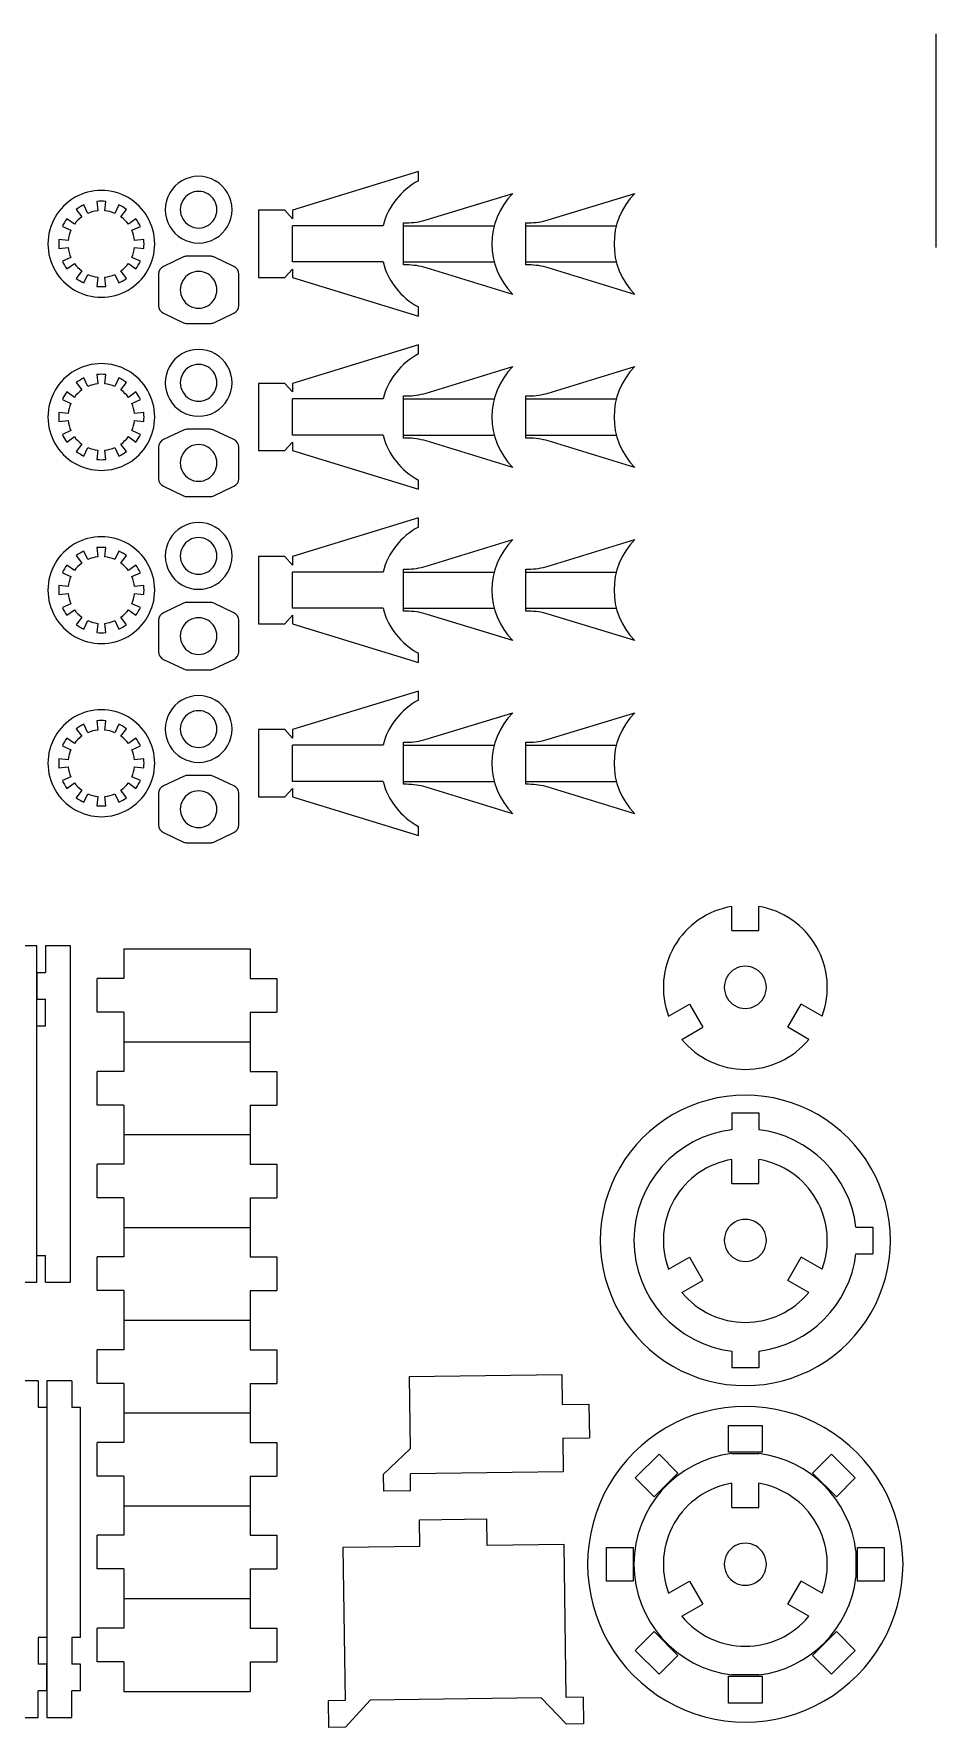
# Model space of a CAD drawing. Extents: x 1 to 217, y 1 to 331.
# Drawn here: x 109.2 to 216.5, y 129.4 to 330.8 of the extents above; entities that cross this region are included whole.
import ezdxf

# ---------------------------------------------------------------- set-up
doc = ezdxf.new("R2010")
doc.units = 0
doc.layers.get('0').update_dxf_attribs({"linetype": 'CONTINUOUS'})
doc.layers.add('02___PRT_ALL_AXES', color=7, linetype='CONTINUOUS')
doc.layers.add('3_ALL_SYMBOLS', color=7, linetype='CONTINUOUS')

msp = doc.modelspace()

# ---------------------------------------------------------------- linework, layer by layer
at = {"color": 7}
for p, q in [((154.985189, 314.461668), (139.985188, 309.875708)), ((154.985189, 313.375708), (154.985189, 314.461668)), ((115.657359, 309.501342), (115.207446, 310.511863)), ((116.741123, 310.92281), (116.856747, 309.822717)), ((117.686444, 309.822717), (117.802067, 310.92281)), ((119.335745, 310.511863), (118.885832, 309.501342)), ((155.889393, 308.72527), (166.194012, 311.875708)), ((170.406531, 308.72527), (180.71115, 311.875708)), ((114.060808, 308.208481), (113.165913, 308.858661)), ((114.288643, 309.981391), (114.938824, 309.086494)), ((119.604369, 309.086494), (120.254547, 309.981391)), ((121.377278, 308.858661), (120.482383, 308.208481)), ((135.97119, 309.875708), (135.97119, 301.875708)), ((139.095189, 309.875708), (135.97119, 309.875708)), ((139.985188, 308.861208), (139.095189, 309.875708)), ((139.985188, 309.875708), (139.985188, 308.861208)), ((153.214809, 308.375708), (153.55042, 308.375708)), ((153.214809, 303.375708), (153.214809, 308.375708)), ((167.731945, 308.375708), (168.067558, 308.375708)), ((167.731945, 303.375708), (167.731945, 308.375708)), ((113.324586, 306.290556), (112.224493, 306.40618)), ((112.635442, 307.939857), (113.645961, 307.489944)), ((120.897229, 307.489944), (121.907749, 307.939857)), ((122.318698, 306.40618), (121.218604, 306.290556)), ((139.985188, 303.725708), (139.985188, 308.025708)), ((150.761596, 308.025708), (139.985188, 308.025708)), ((153.214809, 308.025708), (163.991214, 308.025708)), ((167.731945, 308.025708), (178.508352, 308.025708)), ((112.224493, 305.345236), (113.324586, 305.460861)), ((113.645961, 304.261472), (112.635442, 303.811559)), ((121.907749, 303.811559), (120.897229, 304.261472)), ((121.218604, 305.460861), (122.318698, 305.345236)), ((127.048661, 304.318881), (124.649329, 303.185338)), ((130.202164, 304.414708), (127.475829, 304.414708)), ((133.028665, 303.185338), (130.62933, 304.318881)), ((113.165913, 302.892755), (114.060808, 303.542935)), ((114.938824, 302.664922), (114.288643, 301.770026)), ((115.207446, 301.239554), (115.657359, 302.250075)), ((118.885832, 302.250075), (119.335745, 301.239554)), ((120.254547, 301.770026), (119.604369, 302.664922)), ((120.482383, 303.542935), (121.377278, 302.892755)), ((124.076497, 302.281165), (124.076497, 298.548251)), ((133.601497, 298.548251), (133.601497, 302.281165)), ((139.095189, 301.875708), (139.985188, 302.890208)), ((150.761596, 303.725708), (139.985188, 303.725708)), ((139.985188, 302.890208), (139.985188, 301.875708)), ((153.214809, 303.725708), (163.991214, 303.725708)), ((153.55042, 303.375708), (153.214809, 303.375708)), ((166.194012, 299.875708), (155.889393, 303.026146)), ((167.731945, 303.725708), (178.508352, 303.725708)), ((168.067558, 303.375708), (167.731945, 303.375708)), ((180.71115, 299.875708), (170.406531, 303.026146)), ((116.856747, 301.928699), (116.741123, 300.828606)), ((117.802067, 300.828606), (117.686444, 301.928699)), ((135.97119, 301.875708), (139.095189, 301.875708)), ((139.985188, 301.875708), (154.985189, 297.289748)), ((154.985189, 297.289748), (154.985189, 298.375708)), ((124.649329, 297.644079), (127.048661, 296.510536)), ((127.475829, 296.414708), (130.202164, 296.414708)), ((130.62933, 296.510536), (133.028665, 297.644079)), ((154.985189, 293.887668), (139.985188, 289.301708)), ((154.985189, 292.801708), (154.985189, 293.887668)), ((116.741123, 290.34881), (116.856747, 289.248717)), ((117.686444, 289.248717), (117.802067, 290.34881)), ((155.889393, 288.15127), (166.194012, 291.301708)), ((170.406531, 288.15127), (180.71115, 291.301708)), ((114.060808, 287.634481), (113.165913, 288.284661)), ((114.288643, 289.407391), (114.938824, 288.512494)), ((115.657359, 288.927342), (115.207446, 289.937863)), ((119.335745, 289.937863), (118.885832, 288.927342)), ((119.604369, 288.512494), (120.254547, 289.407391)), ((121.377278, 288.284661), (120.482383, 287.634481)), ((139.095189, 289.301708), (135.97119, 289.301708)), ((135.97119, 289.301708), (135.97119, 281.301708)), ((139.985188, 288.287208), (139.095189, 289.301708)), ((139.985188, 289.301708), (139.985188, 288.287208)), ((112.635442, 287.365857), (113.645961, 286.915944)), ((120.897229, 286.915944), (121.907749, 287.365857)), ((150.761596, 287.451708), (139.985188, 287.451708)), ((139.985188, 283.151708), (139.985188, 287.451708)), ((153.214809, 287.801708), (153.55042, 287.801708)), ((153.214809, 282.801708), (153.214809, 287.801708)), ((153.214809, 287.451708), (163.991214, 287.451708)), ((167.731945, 287.801708), (168.067558, 287.801708)), ((167.731945, 282.801708), (167.731945, 287.801708)), ((167.731945, 287.451708), (178.508352, 287.451708)), ((113.324586, 285.716556), (112.224493, 285.83218)), ((112.224493, 284.771236), (113.324586, 284.886861)), ((122.318698, 285.83218), (121.218604, 285.716556)), ((121.218604, 284.886861), (122.318698, 284.771236)), ((113.645961, 283.687472), (112.635442, 283.237559)), ((113.165913, 282.318755), (114.060808, 282.968935)), ((114.938824, 282.090922), (114.288643, 281.196026)), ((120.254547, 281.196026), (119.604369, 282.090922)), ((120.482383, 282.968935), (121.377278, 282.318755)), ((121.907749, 283.237559), (120.897229, 283.687472)), ((127.048661, 283.744881), (124.649329, 282.611338)), ((130.202164, 283.840708), (127.475829, 283.840708)), ((133.028665, 282.611338), (130.62933, 283.744881)), ((139.095189, 281.301708), (139.985188, 282.316208)), ((150.761596, 283.151708), (139.985188, 283.151708)), ((139.985188, 282.316208), (139.985188, 281.301708)), ((153.214809, 283.151708), (163.991214, 283.151708)), ((153.55042, 282.801708), (153.214809, 282.801708)), ((166.194012, 279.301708), (155.889393, 282.452146)), ((167.731945, 283.151708), (178.508352, 283.151708)), ((168.067558, 282.801708), (167.731945, 282.801708)), ((180.71115, 279.301708), (170.406531, 282.452146)), ((115.207446, 280.665554), (115.657359, 281.676075)), ((116.856747, 281.354699), (116.741123, 280.254606)), ((117.802067, 280.254606), (117.686444, 281.354699)), ((118.885832, 281.676075), (119.335745, 280.665554)), ((124.076497, 281.707165), (124.076497, 277.974251)), ((133.601497, 277.974251), (133.601497, 281.707165)), ((135.97119, 281.301708), (139.095189, 281.301708)), ((139.985188, 281.301708), (154.985189, 276.715748)), ((124.649329, 277.070079), (127.048661, 275.936536)), ((130.62933, 275.936536), (133.028665, 277.070079)), ((154.985189, 276.715748), (154.985189, 277.801708)), ((127.475829, 275.840708), (130.202164, 275.840708)), ((154.985189, 273.313668), (139.985188, 268.727707)), ((154.985189, 272.227708), (154.985189, 273.313668)), ((155.889393, 267.577271), (166.194012, 270.727708)), ((170.406531, 267.577271), (180.71115, 270.727708)), ((114.288643, 268.833391), (114.938824, 267.938496)), ((115.657359, 268.353342), (115.207446, 269.363863)), ((116.741123, 269.77481), (116.856747, 268.674717)), ((117.686444, 268.674717), (117.802067, 269.77481)), ((119.335745, 269.363863), (118.885832, 268.353342)), ((119.604369, 267.938496), (120.254547, 268.833391)), ((139.095189, 268.727707), (135.97119, 268.727707)), ((135.97119, 268.727707), (135.97119, 260.727709)), ((139.985188, 267.713209), (139.095189, 268.727707)), ((139.985188, 268.727707), (139.985188, 267.713209)), ((112.635442, 266.791858), (113.645961, 266.341945)), ((114.060808, 267.06048), (113.165913, 267.71066)), ((121.377278, 267.71066), (120.482383, 267.06048)), ((120.897229, 266.341945), (121.907749, 266.791858)), ((150.761596, 266.877707), (139.985188, 266.877707)), ((139.985188, 262.577707), (139.985188, 266.877707)), ((153.214809, 267.227708), (153.55042, 267.227708)), ((153.214809, 262.227709), (153.214809, 267.227708)), ((153.214809, 266.877707), (163.991214, 266.877707)), ((167.731945, 267.227708), (168.067558, 267.227708)), ((167.731945, 262.227709), (167.731945, 267.227708)), ((167.731945, 266.877707), (178.508352, 266.877707)), ((113.324586, 265.142557), (112.224493, 265.25818)), ((112.224493, 264.197236), (113.324586, 264.31286)), ((122.318698, 265.25818), (121.218604, 265.142557)), ((121.218604, 264.31286), (122.318698, 264.197236)), ((113.645961, 263.113472), (112.635442, 262.663559)), ((113.165913, 261.744756), (114.060808, 262.394934)), ((120.482383, 262.394934), (121.377278, 261.744756)), ((121.907749, 262.663559), (120.897229, 263.113472)), ((127.048661, 263.170882), (124.649329, 262.037336)), ((130.202164, 263.266707), (127.475829, 263.266707)), ((133.028665, 262.037336), (130.62933, 263.170882)), ((150.761596, 262.577707), (139.985188, 262.577707)), ((153.214809, 262.577707), (163.991214, 262.577707)), ((153.55042, 262.227709), (153.214809, 262.227709)), ((167.731945, 262.577707), (178.508352, 262.577707)), ((168.067558, 262.227709), (167.731945, 262.227709)), ((114.938824, 261.516921), (114.288643, 260.622026)), ((115.207446, 260.091555), (115.657359, 261.102074)), ((116.856747, 260.780699), (116.741123, 259.680606)), ((117.802067, 259.680606), (117.686444, 260.780699)), ((118.885832, 261.102074), (119.335745, 260.091555)), ((120.254547, 260.622026), (119.604369, 261.516921)), ((124.076497, 261.133164), (124.076497, 257.40025)), ((133.601497, 257.40025), (133.601497, 261.133164)), ((135.97119, 260.727709), (139.095189, 260.727709)), ((139.095189, 260.727709), (139.985188, 261.742208)), ((139.985188, 261.742208), (139.985188, 260.727709)), ((139.985188, 260.727709), (154.985189, 256.141748)), ((166.194012, 258.727708), (155.889393, 261.878146)), ((180.71115, 258.727708), (170.406531, 261.878146)), ((124.649329, 256.496078), (127.048661, 255.362535)), ((130.62933, 255.362535), (133.028665, 256.496078)), ((154.985189, 256.141748), (154.985189, 257.227708)), ((127.475829, 255.266709), (130.202164, 255.266709)), ((154.985189, 252.739669), (139.985188, 248.153707)), ((154.985189, 251.653709), (154.985189, 252.739669)), ((155.889393, 247.003271), (166.194012, 250.153709)), ((170.406531, 247.003271), (180.71115, 250.153709)), ((114.288643, 248.259391), (114.938824, 247.364496)), ((115.657359, 247.779342), (115.207446, 248.789862)), ((116.741123, 249.200811), (116.856747, 248.100717)), ((117.686444, 248.100717), (117.802067, 249.200811)), ((119.335745, 248.789862), (118.885832, 247.779342)), ((119.604369, 247.364496), (120.254547, 248.259391)), ((139.095189, 248.153707), (135.97119, 248.153707)), ((135.97119, 248.153707), (135.97119, 240.153709)), ((139.985188, 247.139209), (139.095189, 248.153707)), ((139.985188, 248.153707), (139.985188, 247.139209)), ((112.635442, 246.217858), (113.645961, 245.767945)), ((114.060808, 246.486482), (113.165913, 247.13666)), ((121.377278, 247.13666), (120.482383, 246.486482)), ((120.897229, 245.767945), (121.907749, 246.217858)), ((150.761596, 246.30371), (139.985188, 246.30371)), ((139.985188, 242.003707), (139.985188, 246.30371)), ((153.214809, 246.653708), (153.55042, 246.653708)), ((153.214809, 241.653709), (153.214809, 246.653708)), ((153.214809, 246.30371), (163.991214, 246.30371)), ((167.731945, 246.653708), (168.067558, 246.653708)), ((167.731945, 241.653709), (167.731945, 246.653708)), ((167.731945, 246.30371), (178.508352, 246.30371)), ((113.324586, 244.568557), (112.224493, 244.68418)), ((122.318698, 244.68418), (121.218604, 244.568557)), ((112.224493, 243.623236), (113.324586, 243.73886)), ((113.645961, 242.539472), (112.635442, 242.089559)), ((113.165913, 241.170756), (114.060808, 241.820934)), ((120.482383, 241.820934), (121.377278, 241.170756)), ((121.907749, 242.089559), (120.897229, 242.539472)), ((121.218604, 243.73886), (122.318698, 243.623236)), ((127.048661, 242.596882), (124.649329, 241.463339)), ((130.202164, 242.692707), (127.475829, 242.692707)), ((133.028665, 241.463339), (130.62933, 242.596882)), ((150.761596, 242.003707), (139.985188, 242.003707)), ((153.214809, 242.003707), (163.991214, 242.003707)), ((167.731945, 242.003707), (178.508352, 242.003707)), ((114.938824, 240.942921), (114.288643, 240.048026)), ((115.207446, 239.517555), (115.657359, 240.528074)), ((116.856747, 240.206699), (116.741123, 239.106606)), ((117.802067, 239.106606), (117.686444, 240.206699)), ((118.885832, 240.528074), (119.335745, 239.517555)), ((120.254547, 240.048026), (119.604369, 240.942921)), ((124.076497, 240.559167), (124.076497, 236.82625)), ((133.601497, 236.82625), (133.601497, 240.559167)), ((135.97119, 240.153709), (139.095189, 240.153709)), ((139.095189, 240.153709), (139.985188, 241.168208)), ((139.985188, 241.168208), (139.985188, 240.153709)), ((139.985188, 240.153709), (154.985189, 235.567748)), ((153.55042, 241.653709), (153.214809, 241.653709)), ((166.194012, 238.153708), (155.889393, 241.304146)), ((168.067558, 241.653709), (167.731945, 241.653709)), ((180.71115, 238.153708), (170.406531, 241.304146)), ((124.649329, 235.922078), (127.048661, 234.788535)), ((130.62933, 234.788535), (133.028665, 235.922078)), ((154.985189, 235.567748), (154.985189, 236.653708)), ((127.475829, 234.692709), (130.202164, 234.692709)), ((192.255775, 224.273364), (192.255775, 227.143259)), ((195.430775, 224.273364), (195.430775, 227.143259)), ((192.255775, 224.273364), (195.430775, 224.273364)), ((109.619311, 182.466014), (109.619311, 222.466013)), ((113.619311, 182.466014), (113.619311, 222.466013)), ((119.956986, 222.079809), (119.956986, 218.565933)), ((119.956986, 222.079809), (134.956987, 222.079809)), ((134.956987, 222.079809), (134.956987, 218.565933)), ((116.781986, 214.565933), (116.781986, 218.565933)), ((119.956986, 218.565933), (116.781986, 218.565933)), ((134.956987, 218.565933), (138.131987, 218.565933)), ((138.131987, 218.565933), (138.131987, 214.565933)), ((109.619311, 216.116013), (110.619311, 216.116013)), ((110.619311, 212.941013), (110.619311, 216.116013)), ((119.956986, 214.565933), (116.781986, 214.565933)), ((119.956986, 214.565933), (119.956986, 207.538182)), ((134.956987, 214.565933), (134.956987, 207.538182)), ((134.956987, 214.565933), (138.131987, 214.565933)), ((184.718452, 214.088232), (187.203853, 215.52318)), ((187.203853, 215.52318), (188.791353, 212.773551)), ((198.895197, 212.773551), (200.482697, 215.52318)), ((202.968095, 214.088232), (200.482697, 215.52318)), ((109.619311, 212.941013), (110.619311, 212.941013)), ((186.305952, 211.338603), (188.791353, 212.773551)), ((201.380595, 211.338603), (198.895197, 212.773551)), ((119.956986, 211.052057), (134.956987, 211.052057)), ((116.781986, 203.538181), (116.781986, 207.538182)), ((119.956986, 207.538182), (116.781986, 207.538182)), ((134.956987, 207.538182), (138.131987, 207.538182)), ((138.131987, 207.538182), (138.131987, 203.538181)), ((119.956986, 203.538181), (116.781986, 203.538181)), ((119.956986, 203.538181), (119.956986, 196.510427)), ((134.956987, 203.538181), (134.956987, 196.510427)), ((134.956987, 203.538181), (138.131987, 203.538181)), ((192.255775, 202.60299), (195.430775, 202.60299)), ((192.255775, 202.60299), (192.255775, 200.602988)), ((195.430775, 202.60299), (195.430775, 200.602988)), ((119.956986, 200.024306), (134.956987, 200.024306)), ((116.781986, 192.510427), (116.781986, 196.510427)), ((119.956986, 196.510427), (116.781986, 196.510427)), ((134.956987, 196.510427), (138.131987, 196.510427)), ((138.131987, 196.510427), (138.131987, 192.510427)), ((192.255775, 194.198435), (192.255775, 197.068327)), ((195.430775, 194.198435), (195.430775, 197.068327)), ((192.255775, 194.198435), (195.430775, 194.198435)), ((119.956986, 192.510427), (116.781986, 192.510427)), ((119.956986, 192.510427), (119.956986, 185.482676)), ((134.956987, 192.510427), (134.956987, 185.482676)), ((134.956987, 192.510427), (138.131987, 192.510427)), ((119.956986, 188.996551), (134.956987, 188.996551)), ((206.997831, 189.035933), (209.00033, 189.035933)), ((209.00033, 189.035933), (209.00033, 185.860933)), ((109.619311, 185.641014), (110.619311, 185.641014)), ((110.619311, 182.466014), (110.619311, 185.641014)), ((116.781986, 181.482675), (116.781986, 185.482676)), ((119.956986, 185.482676), (116.781986, 185.482676)), ((134.956987, 185.482676), (138.131987, 185.482676)), ((138.131987, 185.482676), (138.131987, 181.482675)), ((184.718452, 184.013303), (187.203853, 185.448248)), ((187.203853, 185.448248), (188.791353, 182.698619)), ((198.895197, 182.698619), (200.482697, 185.448248)), ((202.968095, 184.013303), (200.482697, 185.448248)), ((206.997831, 185.860933), (209.00033, 185.860933)), ((106.619311, 182.466014), (109.619311, 182.466014)), ((110.619311, 182.466014), (113.619311, 182.466014)), ((119.956986, 181.482675), (116.781986, 181.482675)), ((119.956986, 181.482675), (119.956986, 174.454922)), ((134.956987, 181.482675), (134.956987, 174.454922)), ((134.956987, 181.482675), (138.131987, 181.482675)), ((186.305952, 181.263671), (188.791353, 182.698619)), ((201.380595, 181.263671), (198.895197, 182.698619)), ((119.956986, 177.9688), (134.956987, 177.9688)), ((116.781986, 170.454921), (116.781986, 174.454922)), ((119.956986, 174.454922), (116.781986, 174.454922)), ((134.956987, 174.454922), (138.131987, 174.454922)), ((138.131987, 174.454922), (138.131987, 170.454921)), ((192.255775, 174.293877), (192.255775, 172.293878)), ((195.430775, 174.293877), (195.430775, 172.293878)), ((153.85527, 171.261555), (172.02855, 171.511663)), ((153.85527, 171.261555), (153.973163, 162.695309)), ((172.02855, 171.511663), (172.077637, 167.944944)), ((195.430775, 172.293878), (192.255775, 172.293878)), ((109.772492, 170.750428), (106.772493, 170.750428)), ((109.772492, 170.750428), (109.772492, 167.575428)), ((110.772493, 170.750428), (110.772493, 130.750426)), ((113.772493, 170.750428), (110.772493, 170.750428)), ((113.772493, 170.750428), (113.772493, 167.575428)), ((119.956986, 170.454921), (116.781986, 170.454921)), ((119.956986, 170.454921), (119.956986, 163.42717)), ((134.956987, 170.454921), (134.956987, 163.42717)), ((134.956987, 170.454921), (138.131987, 170.454921)), ((110.772493, 167.575428), (109.772492, 167.575428)), ((114.772494, 167.575428), (113.772493, 167.575428)), ((114.772494, 140.275426), (114.772494, 167.575428)), ((172.077637, 167.944944), (175.252335, 167.988638)), ((175.252335, 167.988638), (175.307379, 163.989015)), ((119.956986, 166.941046), (134.956987, 166.941046)), ((191.843273, 165.462946), (195.843274, 165.462946)), ((191.843273, 162.287946), (191.843273, 165.462946)), ((195.843274, 165.462946), (195.843274, 162.287946)), ((116.781986, 159.42717), (116.781986, 163.42717)), ((119.956986, 163.42717), (116.781986, 163.42717)), ((134.956987, 163.42717), (138.131987, 163.42717)), ((138.131987, 163.42717), (138.131987, 159.42717)), ((172.132681, 163.945324), (175.307379, 163.989015)), ((172.132681, 163.945324), (172.187726, 159.945702)), ((153.973163, 162.695309), (150.839746, 159.6519)), ((180.763568, 159.216728), (183.591993, 162.045156)), ((183.591993, 162.045156), (185.837057, 159.80009)), ((195.843274, 162.287946), (191.843273, 162.287946)), ((201.84949, 159.80009), (204.094554, 162.045156)), ((204.094554, 162.045156), (206.922982, 159.216728)), ((119.956986, 159.42717), (116.781986, 159.42717)), ((119.956986, 159.42717), (119.956986, 152.399419)), ((134.956987, 159.42717), (134.956987, 152.399419)), ((134.956987, 159.42717), (138.131987, 159.42717)), ((150.867271, 157.652091), (150.839754, 159.6519)), ((172.187726, 159.945702), (154.014447, 159.695594)), ((154.041969, 157.695781), (154.014452, 159.695594)), ((183.008631, 156.971664), (180.763568, 159.216728)), ((185.837057, 159.80009), (183.008631, 156.971664)), ((204.677919, 156.971664), (201.84949, 159.80009)), ((206.922982, 159.216728), (204.677919, 156.971664)), ((154.041969, 157.695781), (150.867271, 157.652091)), ((192.255775, 155.715448), (192.255775, 158.58534)), ((195.430775, 155.715448), (195.430775, 158.58534)), ((119.956986, 155.913294), (134.956987, 155.913294)), ((192.255775, 155.715448), (195.430775, 155.715448)), ((155.109943, 154.249154), (163.109188, 154.359243)), ((155.153637, 151.074453), (155.109943, 154.249154)), ((163.152878, 151.184542), (163.109188, 154.359243)), ((116.781986, 148.399418), (116.781986, 152.399419)), ((119.956986, 152.399419), (116.781986, 152.399419)), ((134.956987, 152.399419), (138.131987, 152.399419)), ((138.131987, 152.399419), (138.131987, 148.399418)), ((172.306567, 151.310521), (163.152878, 151.184542)), ((172.556678, 133.137241), (172.306567, 151.310521)), ((155.153637, 151.074453), (145.999948, 150.948475)), ((145.999948, 150.948475), (146.250056, 132.775195)), ((177.345775, 150.965448), (180.520775, 150.965448)), ((177.345775, 146.965447), (177.345775, 150.965448)), ((180.520775, 150.965448), (180.520775, 146.965447)), ((207.165775, 150.965448), (210.340775, 150.965448)), ((207.165775, 146.965447), (207.165775, 150.965448)), ((210.340775, 150.965448), (210.340775, 146.965447)), ((119.956986, 148.399418), (116.781986, 148.399418)), ((119.956986, 148.399418), (119.956986, 141.371664)), ((134.956987, 148.399418), (138.131987, 148.399418)), ((134.956987, 148.399418), (134.956987, 141.371664)), ((180.520775, 146.965447), (177.345775, 146.965447)), ((184.718452, 145.530316), (187.203853, 146.965261)), ((187.203853, 146.965261), (188.791353, 144.215632)), ((198.895197, 144.215632), (200.482697, 146.965261)), ((202.968095, 145.530316), (200.482697, 146.965261)), ((210.340775, 146.965447), (207.165775, 146.965447)), ((119.956986, 144.88554), (134.956987, 144.88554)), ((186.305952, 142.780684), (188.791353, 144.215632)), ((201.380595, 142.780684), (198.895197, 144.215632)), ((116.781986, 137.371664), (116.781986, 141.371664)), ((119.956986, 141.371664), (116.781986, 141.371664)), ((134.956987, 141.371664), (138.131987, 141.371664)), ((138.131987, 141.371664), (138.131987, 137.371664)), ((109.772492, 140.275426), (109.772492, 137.100426)), ((110.772493, 140.275426), (109.772492, 140.275426)), ((113.772493, 140.275426), (113.772493, 137.100426)), ((114.772494, 140.275426), (113.772493, 140.275426)), ((180.763568, 138.714167), (183.008631, 140.95923)), ((183.008631, 140.95923), (185.837057, 138.130802)), ((201.84949, 138.130802), (204.677919, 140.95923)), ((204.677919, 140.95923), (206.922982, 138.714167)), ((110.772493, 137.100426), (109.772492, 137.100426)), ((114.772494, 137.100426), (113.772493, 137.100426)), ((119.956986, 137.371664), (116.781986, 137.371664)), ((119.956986, 137.371664), (119.956986, 133.857788)), ((134.956987, 137.371664), (138.131987, 137.371664)), ((134.956987, 137.371664), (134.956987, 133.857788)), ((183.591993, 135.885738), (180.763568, 138.714167)), ((185.837057, 138.130802), (183.591993, 135.885738)), ((204.094554, 135.885738), (201.84949, 138.130802)), ((206.922982, 138.714167), (204.094554, 135.885738)), ((191.843273, 135.642948), (195.843274, 135.642948)), ((191.843273, 132.467948), (191.843273, 135.642948)), ((195.843274, 135.642948), (195.843274, 132.467948)), ((119.956986, 133.857788), (134.956987, 133.857788)), ((169.556961, 133.095958), (149.249773, 132.816479)), ((172.600369, 129.962543), (169.556961, 133.095958)), ((174.556488, 133.164763), (172.556678, 133.137247)), ((174.556488, 133.164763), (174.600181, 129.990065)), ((146.250056, 132.775195), (144.250246, 132.747679)), ((144.250246, 132.747673), (144.293937, 129.572975)), ((149.249773, 132.816479), (146.29375, 129.600497)), ((195.843274, 132.467948), (191.843273, 132.467948)), ((146.29375, 129.600497), (144.293937, 129.57298)), ((174.600181, 129.990065), (172.600369, 129.962549))]:
    msp.add_line(p, q, dxfattribs=at)
for points in [[(154.985189, 313.375708), (152.892625, 312.259674), (151.361464, 310.320162), (150.761596, 308.025708)], [(115.207446, 310.511863), (114.883486, 310.367626), (114.575536, 310.18983), (114.288643, 309.981391)], [(117.802067, 310.92281), (117.449391, 310.959878), (117.0938, 310.959878), (116.741123, 310.92281)], [(120.254547, 309.981391), (119.967655, 310.18983), (119.659705, 310.367626), (119.335745, 310.511863)], [(166.194012, 311.875708), (162.888408, 308.558647), (162.888408, 303.19277), (166.194012, 299.875708)], [(180.71115, 311.875708), (177.405547, 308.558647), (177.405547, 303.19277), (180.71115, 299.875708)], [(113.165913, 308.858661), (112.957473, 308.571768), (112.779678, 308.263818), (112.635442, 307.939857)], [(114.938824, 309.086494), (114.601897, 308.841704), (114.3056, 308.545407), (114.060808, 308.208481)], [(116.856747, 309.822717), (116.442566, 309.779185), (116.037817, 309.670733), (115.657359, 309.501342)], [(118.885832, 309.501342), (118.505374, 309.670733), (118.100625, 309.779185), (117.686444, 309.822717)], [(120.482383, 308.208481), (120.237592, 308.545407), (119.941295, 308.841703), (119.604369, 309.086494)], [(121.907749, 307.939857), (121.763513, 308.263818), (121.585718, 308.571768), (121.377278, 308.858661)], [(153.55042, 308.375708), (154.34309, 308.375708), (155.131359, 308.493516), (155.889393, 308.72527)], [(168.067558, 308.375708), (168.860228, 308.375708), (169.648497, 308.493516), (170.406531, 308.72527)], [(112.224493, 306.40618), (112.187425, 306.053503), (112.187425, 305.697913), (112.224493, 305.345236)], [(113.645961, 307.489944), (113.476571, 307.109486), (113.368119, 306.704737), (113.324586, 306.290556)], [(121.218604, 306.290556), (121.175072, 306.704737), (121.06662, 307.109486), (120.897229, 307.489944)], [(122.318698, 305.345236), (122.355766, 305.697913), (122.355766, 306.053503), (122.318698, 306.40618)], [(113.324586, 305.460861), (113.368119, 305.046679), (113.476571, 304.64193), (113.645961, 304.261472)], [(120.897229, 304.261472), (121.06662, 304.64193), (121.175072, 305.046679), (121.218604, 305.460861)], [(127.475829, 304.414708), (127.32811, 304.414708), (127.182225, 304.381982), (127.048661, 304.318881)], [(130.62933, 304.318881), (130.495767, 304.381981), (130.349883, 304.414708), (130.202164, 304.414708)], [(112.635442, 303.811559), (112.779678, 303.487599), (112.957473, 303.179648), (113.165913, 302.892755)], [(114.060808, 303.542935), (114.3056, 303.206009), (114.601897, 302.909713), (114.938824, 302.664922)], [(115.657359, 302.250075), (116.037817, 302.080684), (116.442566, 301.972232), (116.856747, 301.928699)], [(117.686444, 301.928699), (118.100625, 301.972232), (118.505374, 302.080684), (118.885832, 302.250075)], [(119.604369, 302.664922), (119.941295, 302.909713), (120.237592, 303.20601), (120.482383, 303.542935)], [(121.377278, 302.892755), (121.585718, 303.179648), (121.763513, 303.487599), (121.907749, 303.811559)], [(124.649329, 303.185338), (124.299582, 303.020103), (124.076497, 302.66798), (124.076497, 302.281165)], [(133.601497, 302.281165), (133.601497, 302.66798), (133.378411, 303.020103), (133.028665, 303.185338)], [(150.761596, 303.725708), (151.361464, 301.431254), (152.892625, 299.491743), (154.985189, 298.375708)], [(155.889393, 303.026146), (155.131359, 303.2579), (154.34309, 303.375708), (153.55042, 303.375708)], [(170.406531, 303.026146), (169.648497, 303.2579), (168.860228, 303.375708), (168.067558, 303.375708)], [(114.288643, 301.770026), (114.575536, 301.561586), (114.883486, 301.383791), (115.207446, 301.239554)], [(116.741123, 300.828606), (117.0938, 300.791539), (117.449391, 300.791539), (117.802067, 300.828606)], [(119.335745, 301.239554), (119.659705, 301.383791), (119.967655, 301.561586), (120.254547, 301.770026)], [(124.076497, 298.548251), (124.076497, 298.161437), (124.299582, 297.809314), (124.649329, 297.644079)], [(133.028665, 297.644079), (133.378411, 297.809314), (133.601497, 298.161437), (133.601497, 298.548251)], [(127.048661, 296.510536), (127.182225, 296.447435), (127.32811, 296.414708), (127.475829, 296.414708)], [(130.202164, 296.414708), (130.349883, 296.414708), (130.495767, 296.447435), (130.62933, 296.510536)], [(154.985189, 292.801708), (152.892625, 291.685674), (151.361464, 289.746162), (150.761596, 287.451708)], [(117.802067, 290.34881), (117.449391, 290.385878), (117.0938, 290.385878), (116.741123, 290.34881)], [(166.194012, 291.301708), (162.888408, 287.984647), (162.888408, 282.61877), (166.194012, 279.301708)], [(180.71115, 291.301708), (177.405547, 287.984647), (177.405547, 282.61877), (180.71115, 279.301708)], [(113.165913, 288.284661), (112.957473, 287.997768), (112.779678, 287.689818), (112.635442, 287.365857)], [(114.938824, 288.512494), (114.601897, 288.267704), (114.3056, 287.971407), (114.060808, 287.634481)], [(115.207446, 289.937863), (114.883486, 289.793626), (114.575536, 289.61583), (114.288643, 289.407391)], [(116.856747, 289.248717), (116.442566, 289.205185), (116.037817, 289.096733), (115.657359, 288.927342)], [(118.885832, 288.927342), (118.505374, 289.096733), (118.100625, 289.205185), (117.686444, 289.248717)], [(120.254547, 289.407391), (119.967655, 289.61583), (119.659705, 289.793626), (119.335745, 289.937863)], [(120.482383, 287.634481), (120.237592, 287.971407), (119.941295, 288.267703), (119.604369, 288.512494)], [(121.907749, 287.365857), (121.763513, 287.689818), (121.585718, 287.997768), (121.377278, 288.284661)], [(153.55042, 287.801708), (154.34309, 287.801708), (155.131359, 287.919516), (155.889393, 288.15127)], [(168.067558, 287.801708), (168.860228, 287.801708), (169.648497, 287.919516), (170.406531, 288.15127)], [(113.645961, 286.915944), (113.476571, 286.535486), (113.368119, 286.130737), (113.324586, 285.716556)], [(121.218604, 285.716556), (121.175072, 286.130737), (121.06662, 286.535486), (120.897229, 286.915944)], [(112.224493, 285.83218), (112.187425, 285.479503), (112.187425, 285.123913), (112.224493, 284.771236)], [(113.324586, 284.886861), (113.368119, 284.472679), (113.476571, 284.06793), (113.645961, 283.687472)], [(120.897229, 283.687472), (121.06662, 284.06793), (121.175072, 284.472679), (121.218604, 284.886861)], [(122.318698, 284.771236), (122.355766, 285.123913), (122.355766, 285.479503), (122.318698, 285.83218)], [(112.635442, 283.237559), (112.779678, 282.913599), (112.957473, 282.605648), (113.165913, 282.318755)], [(114.060808, 282.968935), (114.3056, 282.632009), (114.601897, 282.335713), (114.938824, 282.090922)], [(119.604369, 282.090922), (119.941295, 282.335713), (120.237592, 282.63201), (120.482383, 282.968935)], [(121.377278, 282.318755), (121.585718, 282.605648), (121.763513, 282.913599), (121.907749, 283.237559)], [(124.649329, 282.611338), (124.299582, 282.446103), (124.076497, 282.09398), (124.076497, 281.707165)], [(127.475829, 283.840708), (127.32811, 283.840708), (127.182225, 283.807982), (127.048661, 283.744881)], [(130.62933, 283.744881), (130.495767, 283.807981), (130.349883, 283.840708), (130.202164, 283.840708)], [(133.601497, 281.707165), (133.601497, 282.09398), (133.378411, 282.446103), (133.028665, 282.611338)], [(150.761596, 283.151708), (151.361464, 280.857254), (152.892625, 278.917743), (154.985189, 277.801708)], [(155.889393, 282.452146), (155.131359, 282.6839), (154.34309, 282.801708), (153.55042, 282.801708)], [(170.406531, 282.452146), (169.648497, 282.6839), (168.860228, 282.801708), (168.067558, 282.801708)], [(114.288643, 281.196026), (114.575536, 280.987586), (114.883486, 280.809791), (115.207446, 280.665554)], [(115.657359, 281.676075), (116.037817, 281.506684), (116.442566, 281.398232), (116.856747, 281.354699)], [(116.741123, 280.254606), (117.0938, 280.217539), (117.449391, 280.217539), (117.802067, 280.254606)], [(117.686444, 281.354699), (118.100625, 281.398232), (118.505374, 281.506684), (118.885832, 281.676075)], [(119.335745, 280.665554), (119.659705, 280.809791), (119.967655, 280.987586), (120.254547, 281.196026)], [(124.076497, 277.974251), (124.076497, 277.587437), (124.299582, 277.235314), (124.649329, 277.070079)], [(133.028665, 277.070079), (133.378411, 277.235314), (133.601497, 277.587437), (133.601497, 277.974251)], [(127.048661, 275.936536), (127.182225, 275.873435), (127.32811, 275.840708), (127.475829, 275.840708)], [(130.202164, 275.840708), (130.349883, 275.840708), (130.495767, 275.873435), (130.62933, 275.936536)], [(154.985189, 272.227708), (152.892624, 271.111673), (151.361464, 269.172161), (150.761596, 266.877707)], [(166.194012, 270.727708), (162.888408, 267.410647), (162.888408, 262.044769), (166.194012, 258.727708)], [(180.71115, 270.727708), (177.405546, 267.410647), (177.405546, 262.044769), (180.71115, 258.727708)], [(115.207446, 269.363863), (114.883486, 269.219626), (114.575536, 269.04183), (114.288643, 268.833391)], [(116.856747, 268.674717), (116.442566, 268.631185), (116.037817, 268.522733), (115.657359, 268.353342)], [(117.802067, 269.77481), (117.449391, 269.811878), (117.0938, 269.811878), (116.741123, 269.77481)], [(118.885832, 268.353342), (118.505374, 268.522733), (118.100625, 268.631185), (117.686444, 268.674717)], [(120.254547, 268.833391), (119.967655, 269.04183), (119.659705, 269.219626), (119.335745, 269.363863)], [(113.165913, 267.71066), (112.957473, 267.423768), (112.779678, 267.115818), (112.635442, 266.791858)], [(113.645961, 266.341945), (113.476571, 265.961487), (113.368119, 265.556738), (113.324586, 265.142557)], [(114.938824, 267.938496), (114.601897, 267.693704), (114.3056, 267.397406), (114.060808, 267.06048)], [(120.482383, 267.06048), (120.237592, 267.397406), (119.941295, 267.693704), (119.604369, 267.938496)], [(121.218604, 265.142557), (121.175072, 265.556738), (121.06662, 265.961487), (120.897229, 266.341945)], [(121.907749, 266.791858), (121.763512, 267.115818), (121.585718, 267.423768), (121.377278, 267.71066)], [(153.55042, 267.227708), (154.34309, 267.227708), (155.131359, 267.345516), (155.889393, 267.577271)], [(168.067558, 267.227708), (168.860228, 267.227708), (169.648497, 267.345516), (170.406531, 267.577271)], [(112.224493, 265.25818), (112.187425, 264.905504), (112.187425, 264.549913), (112.224493, 264.197236)], [(113.324586, 264.31286), (113.368119, 263.898679), (113.476571, 263.49393), (113.645961, 263.113472)], [(120.897229, 263.113472), (121.06662, 263.49393), (121.175072, 263.898679), (121.218604, 264.31286)], [(122.318698, 264.197236), (122.355766, 264.549913), (122.355766, 264.905504), (122.318698, 265.25818)], [(112.635442, 262.663559), (112.779678, 262.339599), (112.957473, 262.031649), (113.165913, 261.744756)], [(114.060808, 262.394934), (114.3056, 262.058008), (114.601897, 261.761712), (114.938824, 261.516921)], [(119.604369, 261.516921), (119.941295, 261.761712), (120.237592, 262.058009), (120.482383, 262.394934)], [(121.377278, 261.744756), (121.585718, 262.031649), (121.763512, 262.339599), (121.907749, 262.663559)], [(124.649329, 262.037336), (124.299582, 261.872101), (124.076497, 261.519978), (124.076497, 261.133164)], [(127.475829, 263.266707), (127.32811, 263.266708), (127.182225, 263.233982), (127.048661, 263.170882)], [(130.62933, 263.170882), (130.495766, 263.233982), (130.349882, 263.266708), (130.202164, 263.266707)], [(133.601497, 261.133164), (133.601497, 261.519978), (133.378411, 261.872101), (133.028665, 262.037336)], [(150.761596, 262.577707), (151.361464, 260.283253), (152.892625, 258.343742), (154.985189, 257.227708)], [(155.889393, 261.878146), (155.131359, 262.109901), (154.34309, 262.227709), (153.55042, 262.227709)], [(170.406531, 261.878146), (169.648497, 262.109901), (168.860228, 262.227709), (168.067558, 262.227709)], [(114.288643, 260.622026), (114.575536, 260.413586), (114.883486, 260.235791), (115.207446, 260.091555)], [(115.657359, 261.102074), (116.037817, 260.932684), (116.442566, 260.824232), (116.856747, 260.780699)], [(117.686444, 260.780699), (118.100625, 260.824232), (118.505374, 260.932684), (118.885832, 261.102074)], [(119.335745, 260.091555), (119.659705, 260.235791), (119.967655, 260.413586), (120.254547, 260.622026)], [(116.741123, 259.680606), (117.0938, 259.643538), (117.449391, 259.643538), (117.802067, 259.680606)], [(124.076497, 257.40025), (124.076497, 257.013436), (124.299582, 256.661312), (124.649329, 256.496078)], [(133.028665, 256.496078), (133.378411, 256.661312), (133.601497, 257.013436), (133.601497, 257.40025)], [(127.048661, 255.362535), (127.182225, 255.299435), (127.32811, 255.266709), (127.475829, 255.266709)], [(130.202164, 255.266709), (130.349882, 255.266709), (130.495766, 255.299435), (130.62933, 255.362535)], [(154.985189, 251.653709), (152.892625, 250.537674), (151.361464, 248.598163), (150.761596, 246.30371)], [(166.194012, 250.153709), (162.888407, 246.836647), (162.888407, 241.470769), (166.194012, 238.153708)], [(180.71115, 250.153709), (177.405546, 246.836647), (177.405546, 241.470769), (180.71115, 238.153708)], [(115.207446, 248.789862), (114.883486, 248.645625), (114.575536, 248.467831), (114.288643, 248.259391)], [(116.856747, 248.100717), (116.442566, 248.057185), (116.037817, 247.948733), (115.657359, 247.779342)], [(117.802067, 249.200811), (117.449391, 249.237879), (117.0938, 249.237879), (116.741123, 249.200811)], [(118.885832, 247.779342), (118.505374, 247.948733), (118.100625, 248.057185), (117.686444, 248.100717)], [(120.254547, 248.259391), (119.967655, 248.467831), (119.659705, 248.645625), (119.335745, 248.789862)], [(113.165913, 247.13666), (112.957473, 246.849768), (112.779678, 246.541818), (112.635442, 246.217858)], [(114.938824, 247.364496), (114.601897, 247.119705), (114.3056, 246.823408), (114.060808, 246.486482)], [(120.482383, 246.486482), (120.237592, 246.823408), (119.941295, 247.119705), (119.604369, 247.364496)], [(121.907749, 246.217858), (121.763512, 246.541818), (121.585718, 246.849768), (121.377278, 247.13666)], [(153.55042, 246.653708), (154.34309, 246.653708), (155.131359, 246.771516), (155.889393, 247.003271)], [(168.067558, 246.653708), (168.860228, 246.653708), (169.648497, 246.771516), (170.406531, 247.003271)], [(112.224493, 244.68418), (112.187425, 244.331504), (112.187425, 243.975913), (112.224493, 243.623236)], [(113.645961, 245.767945), (113.476571, 245.387487), (113.368119, 244.982738), (113.324586, 244.568557)], [(121.218604, 244.568557), (121.175072, 244.982738), (121.06662, 245.387487), (120.897229, 245.767945)], [(122.318698, 243.623236), (122.355766, 243.975913), (122.355766, 244.331504), (122.318698, 244.68418)], [(112.635442, 242.089559), (112.779678, 241.765599), (112.957473, 241.457649), (113.165913, 241.170756)], [(113.324586, 243.73886), (113.368119, 243.324679), (113.476571, 242.91993), (113.645961, 242.539472)], [(114.060808, 241.820934), (114.3056, 241.484008), (114.601897, 241.187712), (114.938824, 240.942921)], [(119.604369, 240.942921), (119.941295, 241.187712), (120.237592, 241.484009), (120.482383, 241.820934)], [(120.897229, 242.539472), (121.06662, 242.91993), (121.175072, 243.324679), (121.218604, 243.73886)], [(121.377278, 241.170756), (121.585718, 241.457649), (121.763512, 241.765599), (121.907749, 242.089559)], [(127.475829, 242.692707), (127.32811, 242.692708), (127.182225, 242.659982), (127.048661, 242.596882)], [(130.62933, 242.596882), (130.495766, 242.659982), (130.349882, 242.692708), (130.202164, 242.692707)], [(150.761596, 242.003707), (151.361464, 239.709253), (152.892625, 237.769742), (154.985189, 236.653708)], [(114.288643, 240.048026), (114.575536, 239.839586), (114.883486, 239.661791), (115.207446, 239.517555)], [(115.657359, 240.528074), (116.037817, 240.358684), (116.442566, 240.250232), (116.856747, 240.206699)], [(117.686444, 240.206699), (118.100625, 240.250232), (118.505374, 240.358684), (118.885832, 240.528074)], [(119.335745, 239.517555), (119.659705, 239.661791), (119.967655, 239.839586), (120.254547, 240.048026)], [(124.649329, 241.463339), (124.299582, 241.298104), (124.076497, 240.945981), (124.076497, 240.559167)], [(133.601497, 240.559167), (133.601497, 240.945981), (133.378411, 241.298104), (133.028665, 241.463339)], [(155.889393, 241.304146), (155.131359, 241.535901), (154.34309, 241.653709), (153.55042, 241.653709)], [(170.406531, 241.304146), (169.648497, 241.535901), (168.860228, 241.653709), (168.067558, 241.653709)], [(116.741123, 239.106606), (117.0938, 239.069538), (117.449391, 239.069538), (117.802067, 239.106606)], [(124.076497, 236.82625), (124.076497, 236.439436), (124.299582, 236.087312), (124.649329, 235.922078)], [(133.028665, 235.922078), (133.378411, 236.087312), (133.601497, 236.439436), (133.601497, 236.82625)], [(127.048661, 234.788535), (127.182225, 234.725435), (127.32811, 234.692709), (127.475829, 234.692709)], [(130.202164, 234.692709), (130.349882, 234.692709), (130.495766, 234.725435), (130.62933, 234.788535)], [(192.255775, 227.143259), (189.375226, 226.667904), (186.859279, 224.926734), (185.399525, 222.398366)], [(202.287023, 222.398365), (200.82727, 224.926732), (198.311324, 226.667903), (195.430775, 227.143259)], [(185.399525, 222.398366), (183.939771, 219.869998), (183.689847, 216.820538), (184.718452, 214.088232)], [(202.968095, 214.088232), (203.9967, 216.820538), (203.746776, 219.869997), (202.287023, 222.398365)], [(186.305952, 211.338603), (188.157896, 209.081653), (190.923767, 207.773365), (193.843274, 207.773365)], [(193.843274, 207.773365), (196.76278, 207.773365), (199.528651, 209.081653), (201.380595, 211.338603)], [(192.255775, 200.602988), (185.600292, 199.799798), (180.593279, 194.152206), (180.593279, 187.448433)], [(206.997831, 189.035933), (206.266548, 195.095579), (201.490422, 199.871706), (195.430775, 200.602988)], [(192.255775, 197.068327), (189.375227, 196.592972), (186.85928, 194.851802), (185.399527, 192.323434)], [(202.287022, 192.323433), (200.827268, 194.851801), (198.311323, 196.592971), (195.430775, 197.068327)], [(185.399527, 192.323434), (183.939773, 189.795067), (183.689848, 186.745609), (184.718452, 184.013303)], [(202.968095, 184.013303), (203.996699, 186.745608), (203.746775, 189.795066), (202.287022, 192.323433)], [(180.593279, 187.448433), (180.593279, 180.74466), (185.600292, 175.097067), (192.255775, 174.293877)], [(195.430775, 174.293877), (201.490422, 175.025159), (206.266548, 179.801286), (206.997831, 185.860933)], [(186.305952, 181.263671), (188.157896, 179.006721), (190.923767, 177.698433), (193.843274, 177.698433)], [(193.843274, 177.698433), (196.76278, 177.698433), (199.528651, 179.006721), (201.380595, 181.263671)], [(192.255775, 158.58534), (189.375227, 158.109985), (186.85928, 156.368815), (185.399527, 153.840448)], [(202.287022, 153.840447), (200.827268, 156.368814), (198.311323, 158.109984), (195.430775, 158.58534)], [(185.399527, 153.840448), (183.939773, 151.31208), (183.689848, 148.262622), (184.718452, 145.530316)], [(202.968095, 145.530316), (203.996699, 148.262622), (203.746775, 151.312079), (202.287022, 153.840447)], [(186.305952, 142.780684), (188.157896, 140.523734), (190.923767, 139.215446), (193.843274, 139.215446)], [(193.843274, 139.215446), (196.76278, 139.215446), (199.528651, 140.523734), (201.380595, 142.780684)]]:
    msp.add_open_spline(points, degree=3, dxfattribs=at)
at = {"layer": '02___PRT_ALL_AXES', "color": 7}
for p, q in [((131.018997, 309.939708), (131.018997, 309.939708)), ((132.807747, 309.939708), (132.807747, 309.939708)), ((123.621597, 305.875708), (123.621597, 305.875708)), ((131.018997, 300.414708), (131.018997, 300.414708)), ((131.018997, 289.365708), (131.018997, 289.365708)), ((132.807747, 289.365708), (132.807747, 289.365708)), ((123.621597, 285.301708), (123.621597, 285.301708)), ((131.018997, 279.840708), (131.018997, 279.840708)), ((131.018997, 268.791708), (131.018997, 268.791708)), ((132.807747, 268.791708), (132.807747, 268.791708)), ((123.621597, 264.727707), (123.621597, 264.727707)), ((131.018997, 259.26671), (131.018997, 259.26671)), ((131.018997, 248.21771), (131.018997, 248.21771)), ((132.807747, 248.21771), (132.807747, 248.21771)), ((123.621597, 244.15371), (123.621597, 244.15371)), ((131.018997, 238.69271), (131.018997, 238.69271)), ((109.619311, 222.466013), (106.619311, 222.466013)), ((113.619311, 222.466013), (110.619311, 222.466013)), ((110.619311, 222.466013), (110.619311, 219.291013)), ((109.619311, 219.291013), (110.619311, 219.291013)), ((109.619311, 219.291013), (109.619311, 216.116013)), ((196.343273, 217.523365), (196.343273, 217.523365)), ((196.343273, 187.448433), (196.343273, 187.448433)), ((211.093273, 187.448433), (211.093273, 187.448433)), ((192.255775, 162.120004), (195.430775, 162.120004)), ((206.997831, 150.552946), (206.997831, 147.377946)), ((196.343273, 148.965446), (196.343273, 148.965446)), ((212.593273, 148.965446), (212.593273, 148.965446)), ((110.772493, 133.925426), (110.772493, 137.100426)), ((114.772494, 133.925426), (114.772494, 137.100426)), ((195.430775, 135.81089), (192.255775, 135.81089)), ((109.772492, 130.750426), (109.772492, 133.925426)), ((110.772493, 133.925426), (109.772492, 133.925426)), ((113.772493, 130.750426), (113.772493, 133.925426)), ((114.772494, 133.925426), (113.772493, 133.925426)), ((106.772493, 130.750426), (109.772492, 130.750426)), ((110.772493, 130.750426), (113.772493, 130.750426))]:
    msp.add_line(p, q, dxfattribs=at)
for points in [[(120.446597, 311.37497), (118.4819, 312.509288), (116.061294, 312.509288), (114.096597, 311.37497)], [(126.854622, 313.376747), (125.626686, 312.667798), (124.870247, 311.357606), (124.870247, 309.939708)], [(130.823372, 313.376747), (129.595436, 314.085696), (128.082557, 314.085696), (126.854622, 313.376747)], [(132.807747, 309.939708), (132.807747, 311.357606), (132.051307, 312.667798), (130.823372, 313.376747)], [(114.096597, 311.37497), (112.1319, 310.240651), (110.921597, 308.144345), (110.921597, 305.875708)], [(123.621597, 305.875708), (123.621597, 308.144345), (122.411294, 310.240651), (120.446597, 311.37497)], [(127.748997, 311.827644), (127.074502, 311.438224), (126.658997, 310.718547), (126.658997, 309.939708)], [(129.928997, 311.827644), (129.254502, 312.217063), (128.423491, 312.217063), (127.748997, 311.827644)], [(131.018997, 309.939708), (131.018997, 310.718547), (130.603491, 311.438224), (129.928997, 311.827644)], [(124.870247, 309.939708), (124.870247, 308.521811), (125.626686, 307.211619), (126.854622, 306.50267)], [(126.658997, 309.939708), (126.658996, 309.160869), (127.074502, 308.441192), (127.748997, 308.051773)], [(129.928997, 308.051773), (130.603491, 308.441192), (131.018997, 309.160869), (131.018997, 309.939708)], [(130.823372, 306.50267), (132.051307, 307.211619), (132.807747, 308.521811), (132.807747, 309.939708)], [(126.854622, 306.50267), (128.082557, 305.793721), (129.595436, 305.793721), (130.823372, 306.50267)], [(127.748997, 308.051773), (128.423491, 307.662353), (129.254502, 307.662353), (129.928997, 308.051773)], [(110.921597, 305.875708), (110.921597, 303.607072), (112.1319, 301.510765), (114.096597, 300.376447)], [(120.446597, 300.376447), (122.411294, 301.510765), (123.621597, 303.607072), (123.621597, 305.875708)], [(127.748997, 302.302644), (127.074502, 301.913224), (126.658997, 301.193547), (126.658997, 300.414708)], [(129.928997, 302.302644), (129.254502, 302.692063), (128.423491, 302.692063), (127.748997, 302.302644)], [(131.018997, 300.414708), (131.018997, 301.193547), (130.603491, 301.913224), (129.928997, 302.302644)], [(114.096597, 300.376447), (116.061294, 299.242128), (118.4819, 299.242128), (120.446597, 300.376447)], [(126.658997, 300.414708), (126.658996, 299.635869), (127.074502, 298.916192), (127.748997, 298.526773)], [(129.928997, 298.526773), (130.603491, 298.916192), (131.018997, 299.635869), (131.018997, 300.414708)], [(127.748997, 298.526773), (128.423491, 298.137353), (129.254502, 298.137353), (129.928997, 298.526773)], [(126.854622, 292.802747), (125.626686, 292.093798), (124.870247, 290.783606), (124.870247, 289.365708)], [(130.823372, 292.802747), (129.595436, 293.511696), (128.082557, 293.511696), (126.854622, 292.802747)], [(132.807747, 289.365708), (132.807747, 290.783606), (132.051307, 292.093798), (130.823372, 292.802747)], [(114.096597, 290.80097), (112.1319, 289.666651), (110.921597, 287.570345), (110.921597, 285.301708)], [(120.446597, 290.80097), (118.4819, 291.935288), (116.061294, 291.935288), (114.096597, 290.80097)], [(123.621597, 285.301708), (123.621597, 287.570345), (122.411294, 289.666651), (120.446597, 290.80097)], [(127.748997, 291.253644), (127.074502, 290.864224), (126.658997, 290.144547), (126.658997, 289.365708)], [(129.928997, 291.253644), (129.254502, 291.643063), (128.423491, 291.643063), (127.748997, 291.253644)], [(131.018997, 289.365708), (131.018997, 290.144547), (130.603491, 290.864224), (129.928997, 291.253644)], [(124.870247, 289.365708), (124.870247, 287.947811), (125.626686, 286.637619), (126.854622, 285.92867)], [(126.658997, 289.365708), (126.658996, 288.586869), (127.074502, 287.867192), (127.748997, 287.477773)], [(129.928997, 287.477773), (130.603491, 287.867192), (131.018997, 288.586869), (131.018997, 289.365708)], [(130.823372, 285.92867), (132.051307, 286.637619), (132.807747, 287.947811), (132.807747, 289.365708)], [(127.748997, 287.477773), (128.423491, 287.088353), (129.254502, 287.088353), (129.928997, 287.477773)], [(110.921597, 285.301708), (110.921597, 283.033072), (112.1319, 280.936765), (114.096597, 279.802447)], [(120.446597, 279.802447), (122.411294, 280.936765), (123.621597, 283.033072), (123.621597, 285.301708)], [(126.854622, 285.92867), (128.082557, 285.219721), (129.595436, 285.219721), (130.823372, 285.92867)], [(129.928997, 281.728644), (129.254502, 282.118063), (128.423491, 282.118063), (127.748997, 281.728644)], [(127.748997, 281.728644), (127.074502, 281.339224), (126.658997, 280.619547), (126.658997, 279.840708)], [(131.018997, 279.840708), (131.018997, 280.619547), (130.603491, 281.339224), (129.928997, 281.728644)], [(114.096597, 279.802447), (116.061294, 278.668128), (118.4819, 278.668128), (120.446597, 279.802447)], [(126.658997, 279.840708), (126.658996, 279.061869), (127.074502, 278.342192), (127.748997, 277.952773)], [(129.928997, 277.952773), (130.603491, 278.342192), (131.018997, 279.061869), (131.018997, 279.840708)], [(127.748997, 277.952773), (128.423491, 277.563353), (129.254502, 277.563353), (129.928997, 277.952773)], [(126.854622, 272.228747), (125.626686, 271.519798), (124.870247, 270.209606), (124.870247, 268.791708)], [(130.823372, 272.228747), (129.595436, 272.937696), (128.082557, 272.937696), (126.854622, 272.228747)], [(132.807747, 268.791708), (132.807747, 270.209606), (132.051307, 271.519798), (130.823372, 272.228747)], [(114.096597, 270.226968), (112.1319, 269.09265), (110.921597, 266.996343), (110.921597, 264.727707)], [(120.446597, 270.226968), (118.4819, 271.361286), (116.061294, 271.361286), (114.096597, 270.226968)], [(123.621597, 264.727707), (123.621597, 266.996343), (122.411294, 269.09265), (120.446597, 270.226968)], [(127.748997, 270.679644), (127.074502, 270.290224), (126.658997, 269.570547), (126.658997, 268.791708)], [(129.928997, 270.679644), (129.254502, 271.069063), (128.423491, 271.069063), (127.748997, 270.679644)], [(131.018997, 268.791708), (131.018997, 269.570547), (130.603491, 270.290224), (129.928997, 270.679644)], [(124.870247, 268.791708), (124.870247, 267.373811), (125.626686, 266.063619), (126.854622, 265.35467)], [(126.658997, 268.791708), (126.658996, 268.012869), (127.074502, 267.293192), (127.748997, 266.903773)], [(129.928997, 266.903773), (130.603491, 267.293192), (131.018997, 268.012869), (131.018997, 268.791708)], [(130.823372, 265.35467), (132.051307, 266.063619), (132.807747, 267.373811), (132.807747, 268.791708)], [(127.748997, 266.903773), (128.423491, 266.514353), (129.254502, 266.514353), (129.928997, 266.903773)], [(110.921597, 264.727707), (110.921597, 262.45907), (112.1319, 260.362764), (114.096597, 259.228445)], [(120.446597, 259.228445), (122.411294, 260.362764), (123.621597, 262.45907), (123.621597, 264.727707)], [(126.854622, 265.35467), (128.082557, 264.645721), (129.595436, 264.645721), (130.823372, 265.35467)], [(127.748997, 261.154645), (127.074502, 260.765226), (126.658997, 260.045549), (126.658997, 259.26671)], [(129.928997, 261.154645), (129.254502, 261.544065), (128.423491, 261.544065), (127.748997, 261.154645)], [(131.018997, 259.26671), (131.018997, 260.045549), (130.603491, 260.765226), (129.928997, 261.154645)], [(114.096597, 259.228445), (116.061294, 258.094127), (118.4819, 258.094127), (120.446597, 259.228445)], [(126.658997, 259.26671), (126.658996, 258.487871), (127.074502, 257.768194), (127.748997, 257.378774)], [(129.928997, 257.378774), (130.603491, 257.768194), (131.018997, 258.487871), (131.018997, 259.26671)], [(127.748997, 257.378774), (128.423491, 256.989355), (129.254502, 256.989355), (129.928997, 257.378774)], [(130.823372, 251.654748), (129.595436, 252.363697), (128.082557, 252.363697), (126.854622, 251.654748)], [(120.446597, 249.652971), (118.4819, 250.787289), (116.061294, 250.787289), (114.096597, 249.652971)], [(126.854622, 251.654748), (125.626686, 250.945799), (124.870247, 249.635608), (124.870247, 248.21771)], [(127.748997, 250.105645), (127.074502, 249.716226), (126.658997, 248.996549), (126.658997, 248.21771)], [(129.928997, 250.105645), (129.254502, 250.495065), (128.423491, 250.495065), (127.748997, 250.105645)], [(131.018997, 248.21771), (131.018997, 248.996549), (130.603491, 249.716226), (129.928997, 250.105645)], [(132.807747, 248.21771), (132.807747, 249.635608), (132.051307, 250.945799), (130.823372, 251.654748)], [(114.096597, 249.652971), (112.1319, 248.518653), (110.921597, 246.422346), (110.921597, 244.15371)], [(123.621597, 244.15371), (123.621597, 246.422346), (122.411294, 248.518653), (120.446597, 249.652971)], [(124.870247, 248.21771), (124.870247, 246.799812), (125.626686, 245.48962), (126.854622, 244.780671)], [(126.658997, 248.21771), (126.658996, 247.438871), (127.074502, 246.719194), (127.748997, 246.329774)], [(129.928997, 246.329774), (130.603491, 246.719194), (131.018997, 247.438871), (131.018997, 248.21771)], [(130.823372, 244.780671), (132.051307, 245.48962), (132.807747, 246.799812), (132.807747, 248.21771)], [(127.748997, 246.329774), (128.423491, 245.940355), (129.254502, 245.940355), (129.928997, 246.329774)], [(110.921597, 244.15371), (110.921597, 241.885073), (112.1319, 239.788766), (114.096597, 238.654448)], [(120.446597, 238.654448), (122.411294, 239.788766), (123.621597, 241.885073), (123.621597, 244.15371)], [(126.854622, 244.780671), (128.082557, 244.071723), (129.595436, 244.071723), (130.823372, 244.780671)], [(127.748997, 240.580645), (127.074502, 240.191226), (126.658997, 239.471549), (126.658997, 238.69271)], [(129.928997, 240.580645), (129.254502, 240.970065), (128.423491, 240.970065), (127.748997, 240.580645)], [(131.018997, 238.69271), (131.018997, 239.471549), (130.603491, 240.191226), (129.928997, 240.580645)], [(114.096597, 238.654448), (116.061294, 237.52013), (118.4819, 237.52013), (120.446597, 238.654448)], [(126.658997, 238.69271), (126.658996, 237.913871), (127.074502, 237.194194), (127.748997, 236.804774)], [(129.928997, 236.804774), (130.603491, 237.194194), (131.018997, 237.913871), (131.018997, 238.69271)], [(127.748997, 236.804774), (128.423491, 236.415355), (129.254502, 236.415355), (129.928997, 236.804774)], [(192.59268, 219.690143), (191.818875, 219.243104), (191.342539, 218.417019), (191.343274, 217.523365)], [(195.093868, 219.690143), (194.320063, 220.137182), (193.366484, 220.137182), (192.59268, 219.690143)], [(196.343273, 217.523365), (196.344008, 218.417019), (195.867672, 219.243104), (195.093868, 219.690143)], [(191.343274, 217.523365), (191.342539, 216.629711), (191.818875, 215.803626), (192.59268, 215.356587)], [(195.093868, 215.356587), (195.867672, 215.803626), (196.344008, 216.629711), (196.343273, 217.523365)], [(192.59268, 215.356587), (193.366484, 214.909547), (194.320063, 214.909547), (195.093868, 215.356587)], [(202.469834, 202.391875), (197.131872, 205.474492), (190.554675, 205.474492), (185.216713, 202.391875)], [(185.216713, 202.391875), (179.878752, 199.309258), (176.591343, 193.612551), (176.593274, 187.448433)], [(211.093273, 187.448433), (211.095204, 193.612551), (207.807795, 199.309258), (202.469834, 202.391875)], [(192.59268, 189.615211), (191.818875, 189.168171), (191.342539, 188.342086), (191.343274, 187.448433)], [(195.093868, 189.615211), (194.320063, 190.06225), (193.366484, 190.06225), (192.59268, 189.615211)], [(196.343273, 187.448433), (196.344008, 188.342086), (195.867672, 189.168171), (195.093868, 189.615211)], [(176.593274, 187.448433), (176.591343, 181.284314), (179.878752, 175.587607), (185.216713, 172.504991)], [(191.343274, 187.448433), (191.342539, 186.554779), (191.818875, 185.728694), (192.59268, 185.281655)], [(195.093868, 185.281655), (195.867672, 185.728694), (196.344008, 186.554779), (196.343273, 187.448433)], [(202.469834, 172.504991), (207.807795, 175.587607), (211.095204, 181.284314), (211.093273, 187.448433)], [(192.59268, 185.281655), (193.366484, 184.834615), (194.320063, 184.834615), (195.093868, 185.281655)], [(185.216713, 172.504991), (190.554675, 169.422374), (197.131872, 169.422374), (202.469834, 172.504991)], [(203.2199, 165.208118), (197.417803, 168.558735), (190.268744, 168.558735), (184.466647, 165.208118)], [(184.466647, 165.208118), (178.66455, 161.857501), (175.091261, 155.665517), (175.093274, 148.965446)], [(212.593273, 148.965446), (212.595286, 155.665517), (209.021997, 161.857501), (203.2199, 165.208118)], [(192.255775, 162.120004), (185.600287, 161.31682), (180.593267, 155.669225), (180.593267, 148.965447)], [(206.997831, 150.552946), (206.26655, 156.612594), (201.490422, 161.388722), (195.430775, 162.120004)], [(192.59268, 151.132224), (191.818875, 150.685185), (191.342539, 149.8591), (191.343274, 148.965446)], [(195.093868, 151.132224), (194.320063, 151.579263), (193.366484, 151.579263), (192.59268, 151.132224)], [(196.343273, 148.965446), (196.344008, 149.8591), (195.867672, 150.685185), (195.093868, 151.132224)], [(175.093274, 148.965446), (175.091261, 142.265374), (178.66455, 136.073391), (184.466647, 132.722774)], [(180.593267, 148.965447), (180.593267, 142.26167), (185.600287, 136.614075), (192.255775, 135.81089)], [(191.343274, 148.965446), (191.342539, 148.071792), (191.818875, 147.245707), (192.59268, 146.798668)], [(195.093868, 146.798668), (195.867672, 147.245707), (196.344008, 148.071792), (196.343273, 148.965446)], [(195.430775, 135.81089), (201.490422, 136.542172), (206.266548, 141.318299), (206.997831, 147.377946)], [(203.2199, 132.722774), (209.021997, 136.073391), (212.595286, 142.265374), (212.593273, 148.965446)], [(192.59268, 146.798668), (193.366484, 146.351628), (194.320063, 146.351628), (195.093868, 146.798668)], [(184.466647, 132.722774), (190.268744, 129.372157), (197.417803, 129.372157), (203.2199, 132.722774)]]:
    msp.add_open_spline(points, degree=3, dxfattribs=at)
at = {"layer": '3_ALL_SYMBOLS', "color": 1}
msp.add_line((216.530001, 305.450037), (216.530001, 330.830037), dxfattribs=at)

doc.saveas('drawing.dxf')
